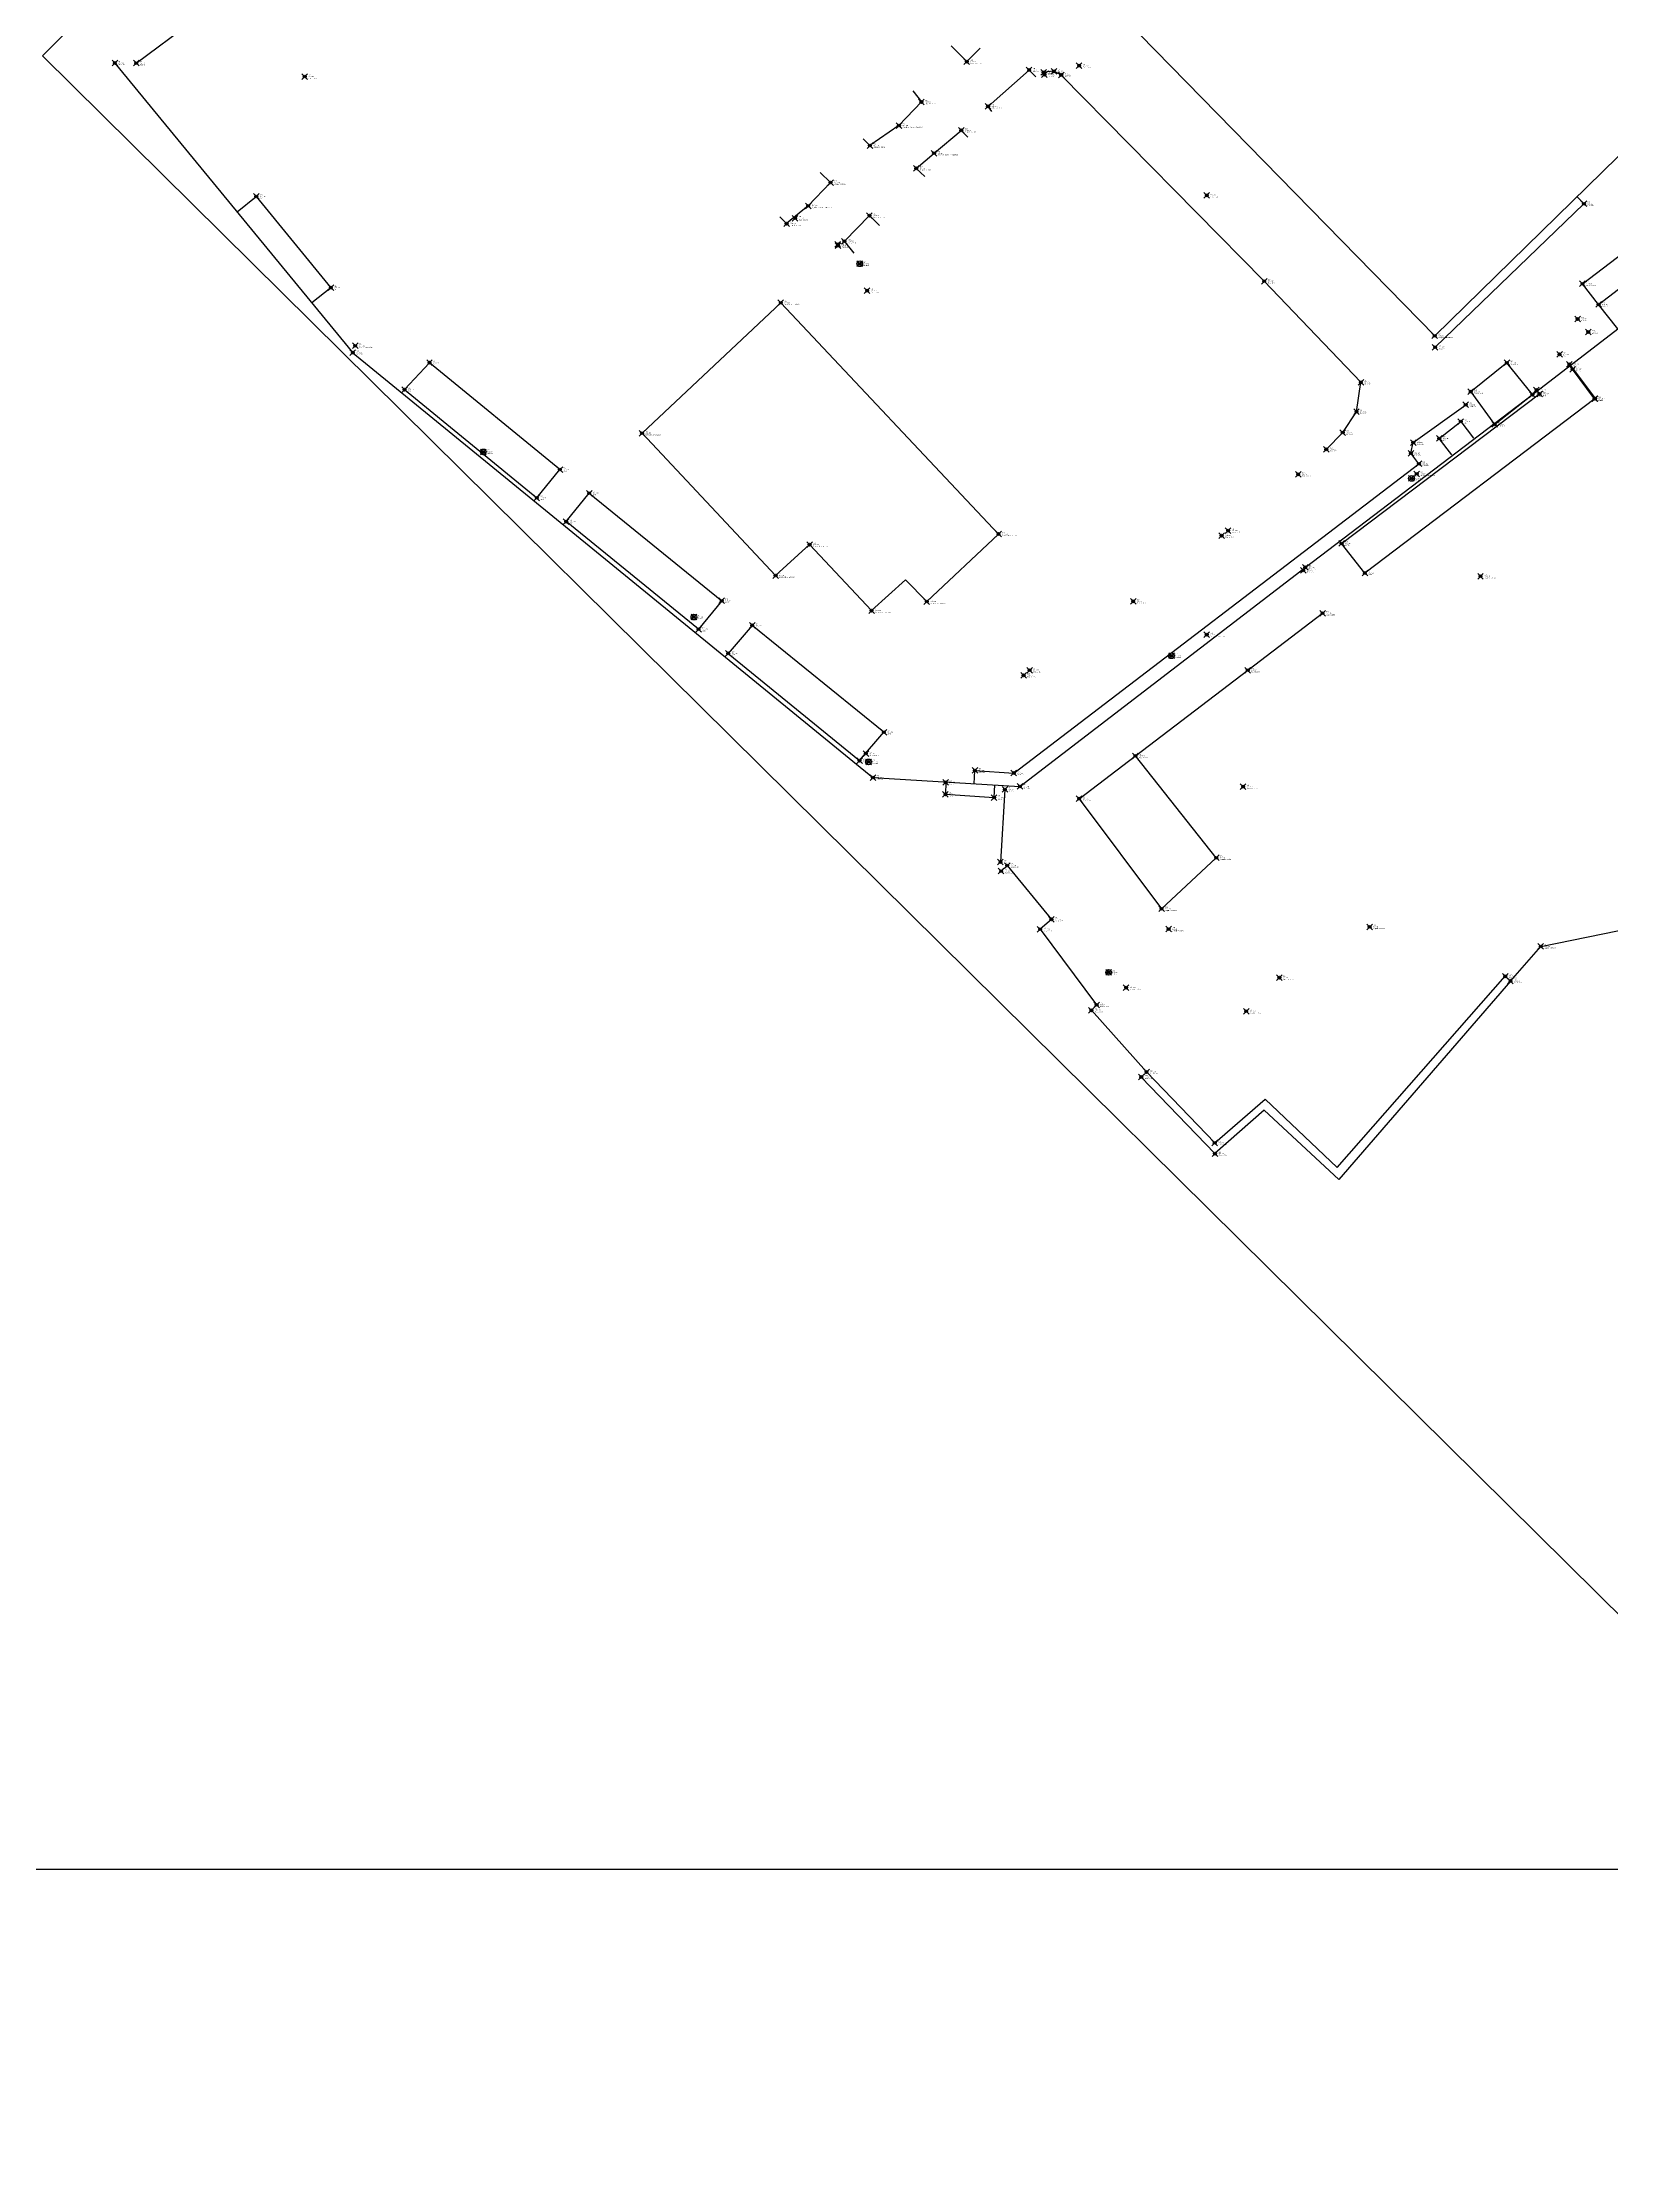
# Model space of a CAD drawing. Extents: x -283400 to 1362241, y -614024 to 292829.
# Drawn here: x 986381 to 1152661, y -582444 to -357018 of the extents above; entities that cross this region are included whole.
import ezdxf
from ezdxf.enums import TextEntityAlignment as Align

# ---------------------------------------------------------------- set-up
doc = ezdxf.new("R2010")
doc.units = 0
doc.header["$PDMODE"] = 35
doc.header["$PDSIZE"] = 300
for name, color, linetype in [('pntdesc', 1, 'Continuous'), ('pntelev', 2, 'Continuous'), ('pntno', 3, 'Continuous')]:
    doc.layers.add(name, color=color, linetype=linetype)
doc.styles.get("Standard").update_dxf_attribs({"font": 'consola.ttf', "height": 500})
picture_1 = doc.add_image_def('image1.png', size_in_pixel=(2160, 1440))

msp = doc.modelspace()

# ---------------------------------------------------------------- linework, layer by layer
msp.add_xline((0, -550620), (1, 0))
at = {"color": 244, "lineweight": 30, "true_color": 0x991b1e}
for points, elevation in [([(1122440, -400135), (1124181, -398351), (1125639, -396147), (1126099, -393029), (1115858, -382317), (1094356, -360466), (1093574, -360063), (1092498, -360160), (1092566, -360424)], 472), ([(1133974, -389312), (1149747, -374106), (1149017, -373359)], 12), ([(1087978, -444839), (1088619, -444243), (1093305, -449948), (1092111, -450998), (1098097, -459014), (1097537, -459584), (1103383, -466123), (1110615, -473643), (1115943, -468997), (1123604, -476247), (1141408, -455984), (1141956, -456488), (1123760, -477518), (1115855, -470172), (1110634, -474778), (1102829, -466659)], -1694)]:
    msp.add_lwpolyline(points, dxfattribs=dict(at, elevation=elevation))
for points in [[(994044, -359192, -79), (1019259, -389894, -955), (1074393, -434916, -1800), (1089962, -435866, -1673), (1120205, -412643, 617), (1144275, -394331, 650), (1153350, -387364, -2364), (1159501, -382660, -2364), (1167466, -376399, 47), (1187045, -359942, 100), (1147079, -307742, 174), (1143031, -310899, 178), (1135906, -301470, 110), (1127459, -307501, 302), (1103825, -279845, -341), (1096608, -284988, -384), (1095526, -285738, -358), (1054444, -315279, 776)], [(996309, -359201, -100), (1002209, -354840, -21)], [(1082677, -357368, -274025), (1084334, -359044, 48), (1085749, -357630, 48)], [(1086998, -364327, -274025), (1086591, -363787, 117), (1090941, -359929, 32), (1091648, -360637, 32)], [(1078603, -362150, -274025), (1079521, -363314, 359), (1077145, -365817, 517), (1074068, -367934, 650), (1073357, -367222, -350)], [(1079900, -371205, -274025), (1078978, -370356, 612), (1080866, -368744, 559), (1083754, -366327, 326), (1084461, -367034, 326)], [(1068812, -370785, -274025), (1069896, -371855, 704), (1067530, -374332, 754), (1065243, -376209, 786), (1064536, -375501, 786)], [(1006996, -374963, -529), (1009031, -373331, 871), (1016939, -383000, 815), (1014920, -384611, -804)], [(1072409, -379354, -274025), (1071365, -378077, 888), (1074018, -375361, 664), (1075074, -376416, 664)], [(1151297, -384778, -39), (1149591, -382589, -11), (1153918, -379321, 15), (1155921, -377858, -10), (1157578, -380128, -243284)], [(1153350, -387364, -2364), (1151297, -384778, -39), (1155522, -381534, 16), (1157578, -380128, -243284), (1159500, -382658, -2500)], [(1148203, -391120, 154), (1150927, -394762, -1969), (1126525, -413245, -2070), (1124065, -410112, -2065), (1145040, -394264, 13), (1144710, -393830, 80)], [(1150877, -394779, -2316), (1148547, -391644, -2203)], [(1085129, -435571, -1712), (1085196, -434172, 541), (1089318, -434442, 496), (1132259, -401665, 578), (1131413, -400547, -19), (1131660, -399415, -19), (1137217, -395412, -37)], [(1135747, -400711, 276), (1134412, -398982, -65), (1136694, -397184, -61), (1138050, -398943, 226)], [(1096244, -437163, -1692), (1102202, -432627, -1777), (1114105, -423541, -1914), (1122039, -417499, -2058)], [(1096244, -437163, -1692), (1104979, -448834, -1802), (1110778, -443428, -1899), (1102202, -432627, -1777)], [(1082105, -435423, -1635), (1082073, -436692, -1679), (1087236, -437038, -1696), (1087317, -435705, -1695)], [(1088371, -436179, -1668), (1087907, -443872, -1694)], [(1141956, -456488, -2385), (1145175, -452822, -2425), (1166630, -448434, -2661)]]:
    msp.add_polyline3d(points, dxfattribs=at)
for points in [[(1163019, -359676, 92), (1133928, -388104, 0), (1069753, -322505, 98), (1098737, -294094, 111)], [(1087704, -409113, 842), (1080096, -416268, 1593), (1077843, -413947, 978), (1074238, -417224, 770), (1067678, -410232, 806), (1064074, -413509, 597), (1049914, -398424, 860), (1064624, -384599, 899)], [(1027392, -390955, 623), (1024747, -393808, 552), (1038767, -405276, 519), (1041208, -402271, 586)], [(1137741, -394028, 415), (1140277, -397490, 687), (1144275, -394331, 650), (1141578, -390958, 460)], [(1041871, -407798, 520), (1044322, -404787, 581), (1058359, -416187, 546), (1055905, -419196, 507)], [(1061591, -418795, 543), (1059049, -421759, 493), (1072972, -433130, 476), (1075548, -430118, 563)]]:
    msp.add_polyline3d(points, close=True, dxfattribs=at)
for centre in [(1072996, -380470, 815), (1033096, -400400, 559), (1131464, -403217, 559), (1055415, -417910, 474), (1106034, -422019, 487), (1073927, -433258, 454), (1099368, -455568, -1758)]:
    msp.add_circle(centre, 300, dxfattribs=at)
for p in [(994044, -359192, -79), (996309, -359201, -100), (1014170, -360626, 547), (1084334, -359044, 48), (1090941, -359929, 32), (1092498, -360160, 129), (1092566, -360424, 158), (1093574, -360063, -10), (1094356, -360466, -25), (1096238, -359473, 50), (1079521, -363314, 359), (1086591, -363787, 117), (1077145, -365817, 517), (1083754, -366327, 326), (1074068, -367934, 650), (1080866, -368744, 559), (1069896, -371855, 704), (1078978, -370356, 612), (1009031, -373331, 871), (1067530, -374332, 754), (1109771, -373204, -64), (1149747, -374106, 104), (1065243, -376209, 786), (1066146, -375636, 742), (1074018, -375361, 664), (1070666, -378404, 735), (1070694, -378561, 859), (1071365, -378077, 888), (1072996, -380470, 815), (1016939, -383000, 815), (1073770, -383318, 811), (1115858, -382317, -194), (1149591, -382589, -11), (1064624, -384599, 899), (1151297, -384778, -39), (1149074, -386316, -36), (1150208, -387695, 2), (1019259, -389894, -955), (1019519, -389158, 547), (1133928, -388104), (1133974, -389312, 12), (1147159, -390069, 14), (1027392, -390955, 623), (1141578, -390958, 460), (1148203, -391120, 154), (1148547, -391644, -2203), (1024747, -393808, 552), (1126099, -393029, -207), (1137741, -394028, 415), (1144275, -394331, 650), (1144710, -393830, 80), (1145040, -394264, 13), (1150877, -394779, -2316), (1150927, -394762, -1969), (1125639, -396147, -68), (1137217, -395412, -37), (1049914, -398424, 860), (1124181, -398351, 152), (1134412, -398982, -65), (1136694, -397184, -61), (1140277, -397490, 687), (1033096, -400400, 559), (1122440, -400135, 472), (1131413, -400547, -19), (1131660, -399415, -19), (1041208, -402271, 586), (1119462, -402781, 604), (1131464, -403217, 559), (1132023, -402731, 557), (1132259, -401665, 578), (1038767, -405276, 519), (1044322, -404787, 581), (1041871, -407798, 520), (1067678, -410232, 806), (1087704, -409113, 842), (1111345, -409278, 652), (1112031, -408748, 690), (1124065, -410112, -2065), (1120205, -412643, 617), (1064074, -413509, 597), (1119992, -412960, -1898), (1126525, -413245, -2070), (1138781, -413583, -2207), (1058359, -416187, 546), (1074238, -417224, 770), (1080096, -416268, 1593), (1101973, -416243, 707), (1055415, -417910, 474), (1055905, -419196, 507), (1061591, -418795, 543), (1122039, -417499, -2058), (1059049, -421759, 493), (1109767, -419774, 523), (1090361, -424088, 715), (1090992, -423544, 712), (1106034, -422019, 487), (1114105, -423541, -1914), (1075548, -430118, 563), (1073637, -432379, 437), (1102202, -432627, -1777), (1072972, -433130, 476), (1073927, -433258, 454), (1074393, -434916, -1800), (1085196, -434172, 541), (1089318, -434442, 496), (1082073, -436692, -1679), (1082105, -435423, -1635), (1087236, -437038, -1696), (1088371, -436179, -1668), (1089962, -435866, -1673), (1096244, -437163, -1692), (1113623, -435887, -1938), (1087907, -443872, -1694), (1088619, -444243, -1719), (1110778, -443428, -1899), (1087978, -444839, -1694), (1104979, -448834, -1802), (1092111, -450998, -1730), (1093305, -449948, -1705), (1105729, -450985, -1757), (1127029, -450744, -2133), (1145175, -452822, -2425), (1099368, -455568, -1758), (1101227, -457182, -1892), (1117466, -456127, -2124), (1141408, -455984, -2299), (1141956, -456488, -2385), (1097537, -459584, -1852), (1098097, -459014, -1845), (1113948, -459688, -2113), (1102829, -466659, -547), (1103383, -466123, -586), (1110615, -473643, -778), (1110634, -474778, -797)]:
    msp.add_point(p, dxfattribs=at)

# ---------------------------------------------------------------- texts
at = {"layer": 'pntdesc', "color": 244, "lineweight": 30, "true_color": 0x991b1e}
for s, p in [('Muro CLS', (994433, -359358, -79)), ('Sbarra', (996698, -359368, -100)), ('Ingombro stive', (1084723, -359211, 48)), ('Ingombro stive', (1091330, -360096, 32)), ('Muro CLS', (1092887, -360327, 129)), ('Muro CLS', (1092955, -360591, 158)), ('Muro CLS', (1093963, -360229, -10)), ('Muro CLS', (1094745, -360632, -25)), ('Riga bianca', (1096627, -359640, 50)), ('Riga bianca', (1014559, -360793, 547)), ('Ingombro stive', (1079910, -363481, 359)), ('Ingombro stive', (1086980, -363954, 117)), ('Ingombro stive - mezzeria', (1077534, -365983, 517)), ('Ingombro stive', (1084143, -366494, 326)), ('Ingombro stive', (1074457, -368100, 650)), ('Ingombro stive - mezzeria', (1081255, -368910, 559)), ('Ingombro stive', (1079367, -370523, 612)), ('Box', (1009420, -373498, 871)), ('Ingombro stive', (1070285, -372022, 704)), ('Riga bianca', (1110160, -373371, -64)), ('Ingombro stive', (1065632, -376375, 786)), ('Riga bianca', (1066535, -375803, 742)), ('Ingombro stive - mezzeria', (1067919, -374499, 754)), ('Ingombro stive', (1074407, -375528, 664)), ('Pedonale', (1150136, -374272, 104)), ('Riga bianca', (1071055, -378571, 735)), ('Blocco CLS', (1071083, -378728, 859)), ('Blocco CLS', (1071754, -378244, 888)), ('Idrante', (1073385, -380637, 815)), ('Box', (1017328, -383167, 815)), ('Muro CLS', (1116247, -382484, -194)), ('Box C/S tubi', (1149980, -382755, -11)), ('Baraccatura acciaio', (1065012, -384766, 899)), ('Riga bianca', (1074159, -383485, 811)), ('Box C/S', (1151686, -384945, -39)), ('Box C/S', (1149463, -386482, -36)), ('Palo illuminazione', (1019908, -389325, 547)), ('Spigolo fabbricato', (1134317, -388271)), ('Pedonale', (1134363, -389478, 12)), ('Box C/S', (1150597, -387861, 2)), ('Muro CLS', (1019648, -390061, -955)), ('CS01', (1027781, -391122, 623)), ('Superpacchi', (1141967, -391125, 460)), ('Box', (1147548, -390236, 14)), ('Rampa', (1148592, -391287, 154)), ('Rampa', (1148936, -391810, -2203)), ('CS01', (1025136, -393975, 552)), ('Muro CLS', (1126488, -393196, -207)), ('Superpacchi', (1138130, -394195, 415)), ('Superpacchi', (1144664, -394498, 650)), ('Rampa', (1145099, -393997, 80)), ('Rampa', (1145429, -394431, 13)), ('Muro CLS', (1126028, -396313, -68)), ('Pedonale', (1137606, -395579, -37)), ('Rampa', (1151266, -394946, -2316)), ('Rampa', (1151316, -394929, -1969)), ('Baraccatura acciaio', (1050303, -398591, 860)), ('Muro CLS', (1124570, -398517, 152)), ('Box', (1137083, -397351, -61)), ('Superpacchi', (1140666, -397657, 687)), ('Idrante', (1033485, -400567, 559)), ('Muro CLS', (1122829, -400302, 472)), ('Pedonale', (1131802, -400714, -19)), ('Pedonale', (1132049, -399582, -19)), ('Box', (1134801, -399149, -65)), ('CS01', (1041597, -402438, 586)), ('Riga bianca', (1119851, -402948, 604)), ('Idrante', (1131853, -403384, 559)), ('Palo illuminazione', (1132412, -402897, 557)), ('Pedonale', (1132648, -401832, 578)), ('CS01', (1039156, -405443, 519)), ('CS02', (1044711, -404954, 581)), ('CS02', (1042260, -407965, 520)), ('Baraccatura acciaio', (1088093, -409280, 842)), ('Blocco CLS', (1111734, -409445, 652)), ('Blocco CLS', (1112420, -408915, 690)), ('Rampa', (1124454, -410279, -2065)), ('Baraccatura acciaio', (1068067, -410399, 806)), ('Baraccatura acciaio', (1064463, -413676, 597)), ('Muro CLS', (1120381, -413127, -1898)), ('Muro CLS', (1120594, -412810, 617)), ('Rampa', (1126914, -413412, -2070)), ('Ingombro stive', (1139170, -413750, -2207)), ('CS02', (1058748, -416354, 546)), ('Baraccatura acciaio', (1080485, -416435, 1593)), ('Riga bianca', (1102362, -416409, 707)), ('Idrante', (1055804, -418077, 474)), ('CS03', (1061980, -418962, 543)), ('Baraccatura acciaio', (1074627, -417390, 770)), ('Riga bianca', (1122428, -417666, -2058)), ('CS02', (1056294, -419363, 507)), ('Palo illuminazione', (1110156, -419941, 523)), ('CS03', (1059438, -421925, 493)), ('Blocco CLS', (1091381, -423711, 712)), ('Idrante', (1106423, -422185, 487)), ('Riga bianca', (1114494, -423708, -1914)), ('Blocco CLS', (1090750, -424255, 715)), ('CS03', (1075937, -430285, 563)), ('Marciapiede', (1074026, -432546, 437)), ('Riga bianca', (1102590, -432794, -1777)), ('CS03', (1073361, -433297, 476)), ('Idrante', (1074316, -433425, 454)), ('Muro CLS', (1074782, -435083, -1800)), ('Pedonale', (1085585, -434339, 541)), ('Pedonale', (1089707, -434609, 496)), ('Scala', (1082462, -436859, -1679)), ('Scala', (1082494, -435590, -1635)), ('Scala', (1087625, -437205, -1696)), ('Sbarra', (1088760, -436346, -1668)), ('Muro CLS', (1090351, -436033, -1673)), ('Riga bianca', (1096633, -437330, -1692)), ('Ingombro stive', (1114012, -436054, -1938)), ('Sbarra', (1088296, -444039, -1694)), ('Ingombro stive', (1111167, -443594, -1899)), ('Blocco CLS', (1088367, -445006, -1694)), ('Blocco CLS', (1089008, -444410, -1719)), ('Blocco CLS', (1093694, -450115, -1705)), ('Ingombro stive', (1105368, -449001, -1802)), ('Ingombro stive', (1127418, -450911, -2133)), ('Blocco CLS', (1092500, -451164, -1730)), ('Ingombro stive', (1106118, -451152, -1757)), ('Limite asfalto', (1145563, -452989, -2425)), ('Idrante', (1099757, -455735, -1758)), ('Ingombro stive', (1101616, -457349, -1892)), ('Ingombro stive', (1117855, -456293, -2124)), ('Blocco CLS', (1141797, -456150, -2299)), ('Blocco CLS', (1142345, -456655, -2385)), ('Blocco CLS', (1097926, -459751, -1852)), ('Blocco CLS', (1098486, -459181, -1845)), ('Ingombro stive', (1114337, -459855, -2113)), ('Blocco CLS', (1103772, -466290, -586)), ('Blocco CLS', (1103218, -466826, -547)), ('Blocco CLS', (1111004, -473810, -778)), ('Blocco CLS', (1111023, -474945, -797))]:
    msp.add_text(s, height=100, dxfattribs=at).set_placement(p, align=Align.MIDDLE_LEFT)
at = {"layer": 'pntelev', "color": 244, "lineweight": 30, "true_color": 0x991b1e}
for s, p in [('273.946', (994433, -359192, -79)), ('273.924', (996698, -359201, -100)), ('274.572', (1014559, -360626, 547)), ('274.073', (1084723, -359044, 48)), ('274.056', (1091330, -359929, 32)), ('274.154', (1092887, -360160, 129)), ('274.183', (1092955, -360424, 158)), ('274.015', (1093963, -360063, -10)), ('274.000', (1094745, -360466, -25)), ('274.075', (1096627, -359473, 50)), ('274.383', (1079910, -363314, 359)), ('274.141', (1086980, -363787, 117)), ('274.541', (1077534, -365817, 517)), ('274.351', (1084143, -366327, 326)), ('274.675', (1074457, -367934, 650)), ('274.584', (1081255, -368744, 559)), ('274.729', (1070285, -371855, 704)), ('274.637', (1079367, -370356, 612)), ('274.896', (1009420, -373331, 871)), ('273.960', (1110160, -373204, -64)), ('274.128', (1150136, -374106, 104)), ('274.811', (1065632, -376209, 786)), ('274.767', (1066535, -375636, 742)), ('274.779', (1067919, -374332, 754)), ('274.689', (1074407, -375361, 664)), ('274.760', (1071055, -378404, 735)), ('274.884', (1071083, -378561, 859)), ('274.913', (1071754, -378077, 888)), ('274.840', (1073385, -380470, 815)), ('274.840', (1017328, -383000, 815)), ('273.830', (1116247, -382317, -194)), ('274.014', (1149980, -382589, -11)), ('274.924', (1065012, -384599, 899)), ('274.835', (1074159, -383318, 811)), ('273.986', (1151686, -384778, -39)), ('273.989', (1149463, -386316, -36)), ('274.027', (1150597, -387695, 2)), ('273.070', (1019648, -389894, -955)), ('274.572', (1019908, -389158, 547)), ('274.025', (1134317, -388104)), ('274.037', (1134363, -389312, 12)), ('274.648', (1027781, -390955, 623)), ('274.485', (1141967, -390958, 460)), ('274.039', (1147548, -390069, 14)), ('274.178', (1148592, -391120, 154)), ('271.822', (1148936, -391644, -2203)), ('274.576', (1025136, -393808, 552)), ('273.818', (1126488, -393029, -207)), ('274.439', (1138130, -394028, 415)), ('274.675', (1144664, -394331, 650)), ('274.105', (1145099, -393830, 80)), ('274.037', (1145429, -394264, 13)), ('273.956', (1126028, -396147, -68)), ('273.988', (1137606, -395412, -37)), ('271.709', (1151266, -394779, -2316)), ('272.055', (1151316, -394762, -1969)), ('274.885', (1050303, -398424, 860)), ('274.177', (1124570, -398351, 152)), ('273.960', (1134801, -398982, -65)), ('273.963', (1137083, -397184, -61)), ('274.712', (1140666, -397490, 687)), ('274.583', (1033485, -400400, 559)), ('274.497', (1122829, -400135, 472)), ('274.006', (1131802, -400547, -19)), ('274.006', (1132049, -399415, -19)), ('274.610', (1041597, -402271, 586)), ('274.629', (1119851, -402781, 604)), ('274.584', (1131853, -403217, 559)), ('274.581', (1132412, -402731, 557)), ('274.602', (1132648, -401665, 578)), ('274.544', (1039156, -405276, 519)), ('274.606', (1044711, -404787, 581)), ('274.544', (1042260, -407798, 520)), ('274.831', (1068067, -410232, 806)), ('274.866', (1088093, -409113, 842)), ('274.677', (1111734, -409278, 652)), ('274.715', (1112420, -408748, 690)), ('271.960', (1124454, -410112, -2065)), ('274.622', (1064463, -413509, 597)), ('272.127', (1120381, -412960, -1898)), ('274.642', (1120594, -412643, 617)), ('271.955', (1126914, -413245, -2070)), ('271.818', (1139170, -413583, -2207)), ('274.571', (1058748, -416187, 546)), ('275.618', (1080485, -416268, 1593)), ('274.732', (1102362, -416243, 707)), ('274.499', (1055804, -417910, 474)), ('274.531', (1056294, -419196, 507)), ('274.567', (1061980, -418795, 543)), ('274.794', (1074627, -417224, 770)), ('271.967', (1122428, -417499, -2058)), ('274.547', (1110156, -419774, 523)), ('274.518', (1059438, -421759, 493)), ('274.737', (1091381, -423544, 712)), ('274.512', (1106423, -422019, 487)), ('272.111', (1114494, -423541, -1914)), ('274.739', (1090750, -424088, 715)), ('274.588', (1075937, -430118, 563)), ('274.461', (1074026, -432379, 437)), ('272.247', (1102590, -432627, -1777)), ('274.501', (1073361, -433130, 476)), ('274.478', (1074316, -433258, 454)), ('272.225', (1074782, -434916, -1800)), ('274.565', (1085585, -434172, 541)), ('274.521', (1089707, -434442, 496)), ('272.346', (1082462, -436692, -1679)), ('272.390', (1082494, -435423, -1635)), ('272.329', (1087625, -437038, -1696)), ('272.357', (1088760, -436179, -1668)), ('272.352', (1090351, -435866, -1673)), ('272.333', (1096633, -437163, -1692)), ('272.087', (1114012, -435887, -1938)), ('272.331', (1088296, -443872, -1694)), ('272.126', (1111167, -443428, -1899)), ('272.331', (1088367, -444839, -1694)), ('272.306', (1089008, -444243, -1719)), ('272.320', (1093694, -449948, -1705)), ('272.223', (1105368, -448834, -1802)), ('271.892', (1127418, -450744, -2133)), ('272.294', (1092500, -450998, -1730)), ('272.268', (1106118, -450985, -1757)), ('271.600', (1145563, -452822, -2425)), ('272.266', (1099757, -455568, -1758)), ('272.132', (1101616, -457182, -1892)), ('271.901', (1117855, -456127, -2124)), ('271.725', (1141797, -455984, -2299)), ('271.639', (1142345, -456488, -2385)), ('272.173', (1097926, -459584, -1852)), ('272.179', (1098486, -459014, -1845)), ('271.912', (1114337, -459688, -2113)), ('273.478', (1103218, -466659, -547)), ('273.438', (1103772, -466123, -586)), ('273.247', (1111004, -473643, -778)), ('273.228', (1111023, -474778, -797))]:
    msp.add_text(s, height=100, dxfattribs=at).set_placement(p, align=Align.MIDDLE_LEFT)
at = {"layer": 'pntno', "color": 244, "lineweight": 30, "true_color": 0x991b1e}
for s, p in [('329', (994433, -359025, -79)), ('331', (996698, -359034, -100)), ('335', (1014559, -360460, 547)), ('831', (1084723, -358877, 48)), ('830', (1091330, -359763, 32)), ('359', (1092887, -359994, 129)), ('360', (1092955, -360258, 158)), ('358', (1093963, -359896, -10)), ('357', (1094745, -360299, -25)), ('356', (1096627, -359306, 50)), ('832', (1079910, -363147, 359)), ('829', (1086980, -363620, 117)), ('833', (1077534, -365650, 517)), ('828', (1084143, -366160, 326)), ('834', (1074457, -367767, 650)), ('827', (1081255, -368577, 559)), ('835', (1070285, -371689, 704)), ('826', (1079367, -370189, 612)), ('328', (1009420, -373164, 871)), ('836', (1067919, -374166, 754)), ('355', (1110160, -373038, -64)), ('300', (1150136, -373939, 104)), ('837', (1065632, -376042, 786)), ('341', (1066535, -375470, 742)), ('825', (1074407, -375194, 664)), ('342', (1071055, -378237, 735)), ('823', (1071083, -378395, 859)), ('824', (1071754, -377911, 888)), ('344', (1073385, -380304, 815)), ('327', (1017328, -382833, 815)), ('343', (1074159, -383151, 811)), ('354', (1116247, -382151, -194)), ('719', (1149980, -382422, -11)), ('340', (1065012, -384433, 899)), ('720', (1151686, -384612, -39)), ('293', (1149463, -386149, -36)), ('294', (1150597, -387528, 2)), ('441', (1019648, -389727, -955)), ('326', (1019908, -388991, 547)), ('302', (1134317, -387937)), ('301', (1134363, -389145, 12)), ('295', (1147548, -389902, 14)), ('522', (1027781, -390788, 623)), ('807', (1141967, -390791, 460)), ('296', (1148592, -390954, 154)), ('710', (1148936, -391477, -2203)), ('523', (1025136, -393641, 552)), ('353', (1126488, -392862, -207)), ('808', (1138130, -393862, 415)), ('806', (1144664, -394165, 650)), ('298', (1145099, -393663, 80)), ('297', (1145429, -394097, 13)), ('352', (1126028, -395980, -68)), ('303', (1137606, -395245, -37)), ('709', (1151266, -394612, -2316)), ('276', (1151316, -394595, -1969)), ('322', (1050303, -398257, 860)), ('351', (1124570, -398184, 152)), ('307', (1134801, -398815, -65)), ('308', (1137083, -397018, -61)), ('809', (1140666, -397323, 687)), ('325', (1033485, -400233, 559)), ('350', (1122829, -399968, 472)), ('305', (1131802, -400380, -19)), ('304', (1132049, -399249, -19)), ('524', (1041597, -402104, 586)), ('349', (1119851, -402615, 604)), ('310', (1131853, -403050, 559)), ('309', (1132412, -402564, 557)), ('306', (1132648, -401498, 578)), ('525', (1039156, -405109, 519)), ('527', (1044711, -404620, 581)), ('526', (1042260, -407631, 520)), ('320', (1068067, -410066, 806)), ('345', (1088093, -408947, 842)), ('347', (1111734, -409112, 652)), ('348', (1112420, -408581, 690)), ('274', (1124454, -409945, -2065)), ('311', (1120594, -412476, 617)), ('321', (1064463, -413342, 597)), ('273', (1120381, -412794, -1898)), ('275', (1126914, -413078, -2070)), ('121', (1139170, -413417, -2207)), ('528', (1058748, -416020, 546)), ('319', (1074627, -417057, 770)), ('318', (1080485, -416102, 1593)), ('346', (1102362, -416076, 707)), ('324', (1055804, -417743, 474)), ('529', (1056294, -419029, 507)), ('531', (1061980, -418629, 543)), ('538', (1122428, -417332, -2058)), ('530', (1059438, -421592, 493)), ('312', (1110156, -419607, 523)), ('317', (1091381, -423377, 712)), ('313', (1106423, -421852, 487)), ('537', (1114494, -423374, -1914)), ('316', (1090750, -423922, 715)), ('532', (1075937, -429951, 563)), ('534', (1074026, -432212, 437)), ('536', (1102590, -432460, -1777)), ('533', (1073361, -432963, 476)), ('323', (1074316, -433091, 454)), ('268', (1074782, -434749, -1800)), ('315', (1085585, -434005, 541)), ('314', (1089707, -434275, 496)), ('270', (1082462, -436526, -1679)), ('269', (1082494, -435256, -1635)), ('271', (1087625, -436871, -1696)), ('104', (1088760, -436012, -1668)), ('272', (1090351, -435700, -1673)), ('535', (1096633, -436996, -1692)), ('120', (1114012, -435721, -1938)), ('103', (1088296, -443705, -1694)), ('105', (1089008, -444076, -1719)), ('539', (1111167, -443261, -1899)), ('102', (1088367, -444673, -1694)), ('107', (1092500, -450831, -1730)), ('106', (1093694, -449781, -1705)), ('540', (1105368, -448667, -1802)), ('116', (1106118, -450818, -1757)), ('119', (1127418, -450577, -2133)), ('124', (1145563, -452655, -2425)), ('110', (1099757, -455401, -1758)), ('115', (1101616, -457015, -1892)), ('118', (1117855, -455960, -2124)), ('123', (1141797, -455817, -2299)), ('122', (1142345, -456321, -2385)), ('109', (1097926, -459417, -1852)), ('108', (1098486, -458847, -1845)), ('117', (1114337, -459522, -2113)), ('113', (1103218, -466492, -547)), ('114', (1103772, -465956, -586)), ('111', (1111004, -473476, -778)), ('112', (1111023, -474611, -797))]:
    msp.add_text(s, height=100, dxfattribs=at).set_placement(p, align=Align.MIDDLE_LEFT)

# ---------------------------------------------------------------- pictures from other files: only their frames are drawn
image = msp.add_image(picture_1, insert=(986381, -358444, 2125), size_in_units=(318576, 212384), rotation=-44.67868)
image.dxf.flags = 7

doc.saveas('drawing.dxf')
